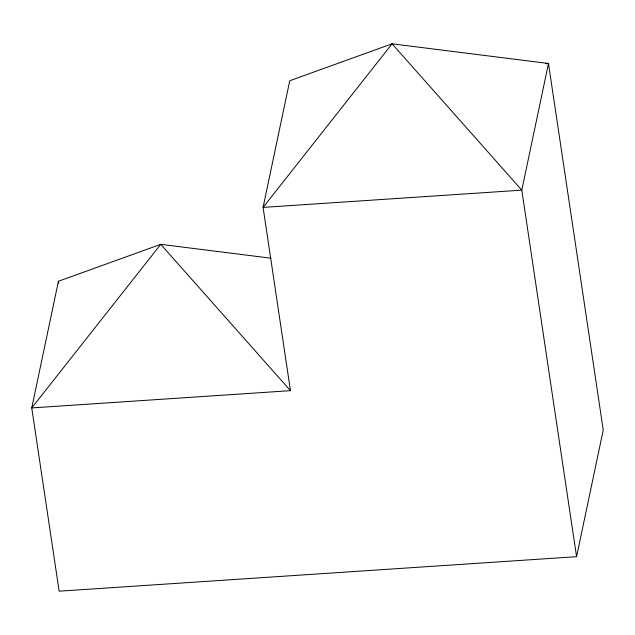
<?xml version="1.0" encoding="UTF-8"?>
<svg xmlns="http://www.w3.org/2000/svg" width="635" height="635" viewBox="0 0 635 635"><rect width="100%" height="100%" fill="white"/><g stroke="black" fill="none" stroke-linecap="round" stroke-linejoin="round"><path stroke-width="0.95" d="M290.465 390.668L160.75 244.332L58.428 281.265L31.75 407.924L59.142 591.185L576.572 556.681L603.25 430.022L548.473 63.484L392.081 43.815L289.75 80.74L263.08 207.399L290.465 390.668L31.75 407.924L160.75 244.332L270.915 258.191M545.513 63.683L548.473 63.484L521.795 190.143L576.572 556.681M58.428 281.265L58.714 283.226M392.081 43.815L263.08 207.399L521.795 190.143L392.081 43.815"/></g></svg>
